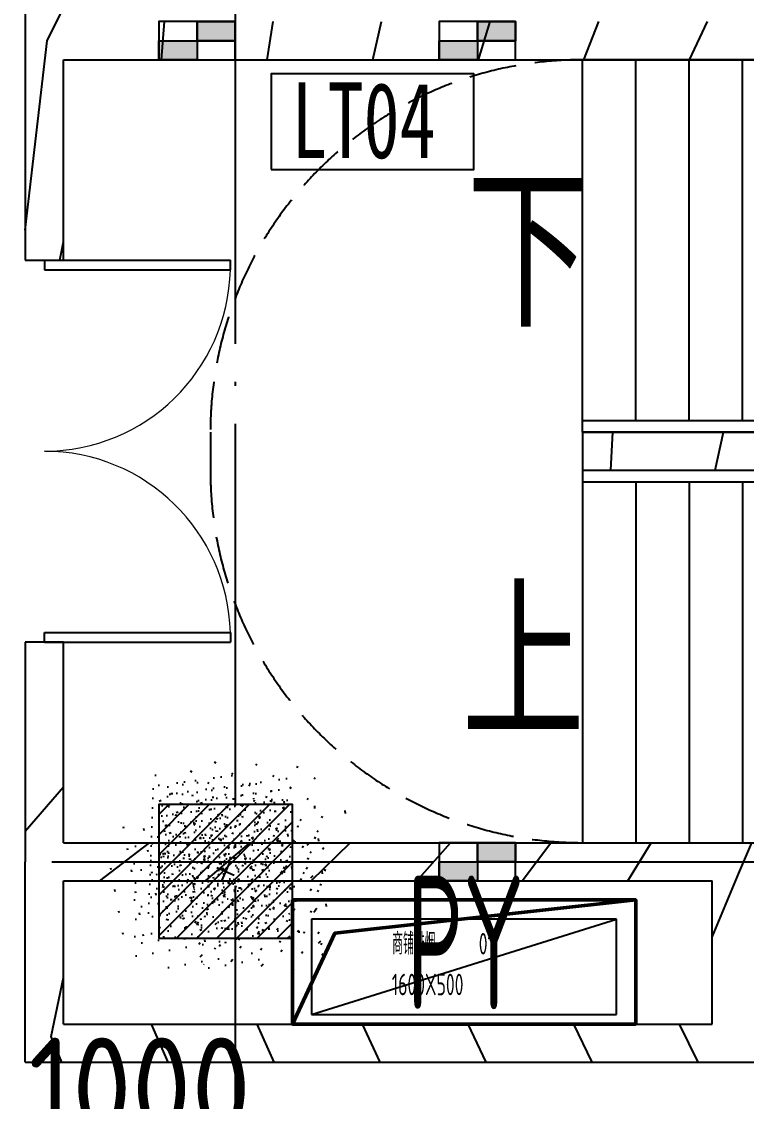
# Model space of a CAD drawing. Header units: inches. Extents: x 0 to 1813292486, y 0 to 3473589894.
# Drawn here: x 600505566 to 600509366, y 3473278363 to 3473284018 of the extents above; entities that cross this region are included whole.
import ezdxf
from ezdxf.xclip import XClip

# ---------------------------------------------------------------- set-up
doc = ezdxf.new("R2010")
doc.units = ezdxf.units.IN
doc.header["$LTSCALE"] = 1000
doc.header["$MEASUREMENT"] = 0
doc.header["$XCLIPFRAME"] = 2
doc.linetypes.add('AX-MALL-GIRD-200$0$DOTE', pattern=[2.4200000000000004, 2, -0.2, 0.02, -0.2])
doc.linetypes.add('AX-MALL-WALL-P02-QT$0$DASH', pattern=[0.35, 0.25, -0.1])
for name, color, linetype in [('A-Anno-Note', 241, 'Continuous'), ('AX-MALL-DIM-P02$0$A-Anno-Dims', 3, 'Continuous'), ('AX-MALL-DIM-P02$0$A-Detl-Thin', 131, 'Continuous'), ('AX-MALL-GIRD-200$0$A-Grid', 222, 'AX-MALL-GIRD-200$0$DOTE'), ('AX-MALL-P02-200$0$A-Anno-Note', 241, 'Continuous'), ('AX-MALL-WALL-P02$0$A-Anno-Note', 241, 'Continuous'), ('AX-MALL-WALL-P02-QT$0$A-Accs', 181, 'Continuous'), ('AX-MALL-WALL-P02-QT$0$A-Anno-Dims', 3, 'Continuous'), ('AX-MALL-WALL-P02-QT$0$A-Anno-Note', 241, 'Continuous'), ('AX-MALL-WALL-P02-QT$0$A-Detl-Patt', 8, 'Continuous'), ('AX-MALL-WALL-P02-QT$0$A-Detl-Thin', 131, 'Continuous'), ('AX-MALL-WALL-P02-QT$0$A-Strs', 151, 'Continuous'), ('AX-MALL-WALL-P02-QT$0$A-Wall', 2, 'Continuous'), ('AX-MALL-WALL-P02-QT$0$A-Wall-Patt', 13, 'Continuous'), ('AX-MALL-WALL-P02-QT$0$A-Wind', 4, 'Continuous'), ('AX-MALL-WORD-P02$0$A-Anno-Note', 241, 'Continuous'), ('AX-MALL-ZTKD-P02$0$A-Anno-Note', 241, 'Continuous'), ('MX-MALL-P02-LG$0$M-VT-DUCT-FLG', 40, 'Continuous'), ('MX-MALL-P02-LG$0$M-VT-DUCT-SED', 150, 'Continuous'), ('MX-MALL-P02-LG$0$M-VT-TEXT', 21, 'Continuous'), ('SX-MALL-LT-TZ-2F(T)$0$SX-S1-TZ-(2F~3F)$0$TZ', 255, 'Continuous'), ('SX-MALL-LT-TZ-2F(T)$0$SX-S1-TZ-（-2F~-1F）$0$S-PATT-SOLD', 251, 'Continuous'), ('SX-MALL-NTKD-L-2F$0$S-HOLE', 5, 'Continuous'), ('SX-MALL-TZ-2F~3F$0$S-DIMS', 81, 'Continuous'), ('SX-MALL-WALL-L-1F~2F$0$S-COLU', 30, 'Continuous'), ('SX-MALL-WALL-L-1F~2F$0$S-PATT-WALL', 83, 'Continuous'), ('SX-MALL-WALL-L-1F~2F$0$单形心', 4, 'Continuous')]:
    doc.layers.add(name, color=color, linetype=linetype)
doc.styles.add('AX-MALL-DIM-P02$0$_TCH_DIM_T3', font='gbenor.shx')
doc.styles.add('AX-MALL-WALL-P02-QT$0$_TCH_DIM', font='gbenor.shx')
doc.styles.add('AX-MALL-WALL-P02-QT$0$STANDARD', font='gbenor.shx', dxfattribs={"bigfont": 'gbcbig.shx'})
doc.styles.add('AX-MALL-WORD-P02$0$宋体', font='', dxfattribs={"width": 0.7, "height": 5})
doc.styles.add('MX-MALL-P02-LG$0$_THVAC_WIN', font='gbenor.shx', dxfattribs={"bigfont": 'gbcbig.shx'})
doc.styles.get('AX-MALL-WORD-P02$0$宋体').set_extended_font_data('SimSun')
doc.dimstyles.new('AX-MALL-DIM-P02$0$_TCH_ARCH&&180', dxfattribs={"dimtxt": 535.5, "dimasz": 270, "dimexe": 450, "dimexo": 450, "dimgap": 137.25, "dimtad": 1, "dimdec": 0, "dimzin": 0, "dimdsep": 46, "dimtxsty": 'AX-MALL-DIM-P02$0$_TCH_DIM_T3', "dimblk": 'AX-MALL-DIM-P02$0$_ArchTick', "dimcen": 0.09, "dimclrt": 7, "dimazin": 2, "dimtfac": 1, "dimtdec": 0, "dimtix": 1, "dimtmove": 2, "dimatfit": 3, "dimfxl": 500, "dimtolj": 1, "dimtzin": 0, "dimarcsym": 0})
pattern_1 = [(45, (0, 359.0227), (-353.55353201463, 353.55353201463), [])]

# ---------------------------------------------------------------- blocks, each defined once
blk = doc.blocks.new('AX-MALL-WORD-P02')
at = {"layer": 'AX-MALL-WORD-P02$0$A-Anno-Note', "color": 3}
blk.add_lwpolyline([(600339569.6305112, 3473164065.528903), (600340564.7866611, 3473163694.804041), (600340739.3330755, 3473164163.348114), (600339744.176926, 3473164534.072976)], close=True, dxfattribs=at)
at = {"layer": 'AX-MALL-WORD-P02$0$A-Anno-Note', "color": 3, "style": 'AX-MALL-WORD-P02$0$宋体', "width": 0.7}
blk.add_text('LT04', height=396.5189873417721, rotation=339.5681615271141, dxfattribs=at).set_placement((600339690.1077881, 3473164083.909199))
blk = doc.blocks.new('AX-MALL-GIRD-200')
at = {"layer": 'AX-MALL-GIRD-200$0$A-Grid'}
for p, q in [((600241980.060326, 3473196551.41375), (600599876.0644244, 3473063224.650467)), ((600346530.7841308, 3473183292.578675), (600307801.2451816, 3473079328.851593))]:
    blk.add_line(p, q, dxfattribs=at)
blk = doc.blocks.new('SX-MALL-WALL-L-1F~2F$0$BANWANG_XINGXIN')
at = {"color": 0}
for points in [[(0.7071067811865476, 0.7071067811865475), (-0.7071067811865477, -0.7071067811865475)], [(-0.7071067811865475, 0.7071067811865476), (0.7071067811865474, -0.7071067811865477)]]:
    blk.add_lwpolyline(points, dxfattribs=at)
blk = doc.blocks.new('SX-MALL-WALL-L-1F~2F')
at = {"layer": 'SX-MALL-WALL-L-1F~2F$0$S-PATT-WALL'}
h = blk.add_hatch(dxfattribs=at)
h.set_pattern_fill('钢筋混凝土', color=256, scale=15, pattern_type=2)
h.set_pattern_definition([(24.56816131876918, (600332848.5159376, 3473133887.589986), (-31.18316060756021, 68.21004687377882), []), (29.56816131876925, (600332848.5159376, 3473133887.589986), (97.53445422577846, -46.37920049590846), [11.25, -123.75]), (334.5681613187692, (600332848.5159376, 3473133887.589986), (19.88439775835759, 112.9961142864107), [9, -99]), (80.01956131876923, (600332856.6438087, 3473133883.725054), (117.4189029535321, 66.61682170576017), [9.5610285, -105.1713168]), (25.75236131876919, (600332858.9887226, 3473133915.702631), (141.3476152674957, -79.15081590010527), [16.87499999999951, -185.6249999999961]), (76.20376131876925, (600332870.7676862, 3473133909.106722), (182.3878362713222, 87.98253900728311), [14.3415432, -157.75695]), (330.7523613187692, (600332858.9887226, 3473133915.702631), (182.387767611897, 87.98268144025062), [13.49999999999976, -148.4999999999961]), (0.5681613187692669, (600332870.4268485, 3473133903.438077), (62.82047321120105, -87.84980446922418), [11.25, -123.75]), (305.5681613187692, (600332870.4268485, 3473133903.438077), (72.17288940056439, 89.18848105901375), [9, -99]), (51.01956131876926, (600332875.6618832, 3473133896.117257), (134.9933625470349, 1.33857134020591), [9.5610285, -105.1713168]), (17.06816131876921, (600332848.5159376, 3473133887.589986), (19.14085714793764, 46.15589493924091), [0.75, -97.8, 0.75, -100.5, 0.75, -99.375]), (347.0681613187692, (600332848.5159376, 3473133887.589986), (57.63084699394109, 41.66442757030211), [0.75, -57.3, 0.75, -95.55, 0.75, -37.875]), (307.0681613187692, (600332817.1703391, 3473133899.267141), (73.85474001336534, -31.12342331039777), [0.75, -37.5, 0.75, -117, 0.75, -155.25]), (297.0681613187692, (600332803.1140169, 3473133904.503534), (87.2164167648191, -16.46683781742514), [0.75, -48.75, 0.75, -77.69999999999999, 0.75, -110.25])])
h.paths.add_polyline_path([(600338268.4880252, 3473160254.294847), (600338512.8530072, 3473160910.25655), (600337856.8913044, 3473161154.621532), (600337612.5263224, 3473160498.65983)])
at = {"layer": 'SX-MALL-WALL-L-1F~2F$0$S-COLU'}
blk.add_lwpolyline([(600338268.4880252, 3473160254.294847), (600338512.8530072, 3473160910.25655), (600337856.8913044, 3473161154.621532), (600337612.5263224, 3473160498.65983)], close=True, dxfattribs=at)
at = {"layer": 'SX-MALL-WALL-L-1F~2F$0$单形心', "xscale": 50, "yscale": 50, "zscale": 50}
blk.add_blockref('SX-MALL-WALL-L-1F~2F$0$BANWANG_XINGXIN', (600338062.6896648, 3473160704.458189), dxfattribs=at)
blk = doc.blocks.new('SX-MALL-WALL-L-2F~3F')
ref = blk.add_blockref('SX-MALL-WALL-L-1F~2F', (0, 0))
XClip(ref).set_block_clipping_path([(600349769.7341375, 3473074679.418533), (600357001.7302529, 3473071985.287766), (600356499.8725733, 3473070638.124951), (600359302.5086629, 3473069594.060767), (600362345.1765132, 3473077761.653201), (600381551.4312518, 3473070606.759726), (600391553.7259278, 3473066880.611454), (600387749.827644, 3473056669.608357), (600391632.1759799, 3473055223.319679), (600395635.5522461, 3473065969.791956), (600406982.2408491, 3473061742.817497), (600403058.8006672, 3473051210.921831), (600412723.2437257, 3473047610.6332), (600445093.3740637, 3473134503.466942), (600393055.2444371, 3473153889.197227), (600387463.4997383, 3473138878.984498), (600380158.3525343, 3473141600.366193), (600382830.751978, 3473148774.027779), (600388210.8522022, 3473146769.782572), (600390696.2253517, 3473153441.399696), (600277474.697425, 3473195619.741203), (600273446.9822528, 3473184807.934726), (600257129.111771, 3473190886.82031), (600241575.9633431, 3473149136.690594), (600258197.8999482, 3473142944.531458), (600255239.7303221, 3473135003.762026), (600263182.3271956, 3473132044.911624), (600260741.6763649, 3473125493.34496), (600269350.4970673, 3473122286.306632), (600271511.1407766, 3473128086.235537), (600286270.1853781, 3473122588.058336), (600284109.5416689, 3473116788.129431), (600282580.7823727, 3473112684.400902), (600291840.7574171, 3473109234.788475), (600290827.7957876, 3473106515.642598), (600293360.405141, 3473105572.171298), (600294731.2544166, 3473109252.0137), (600323175.4764534, 3473098655.706329), (600321336.3302773, 3473093718.790065), (600344750.773286, 3473084996.222976), (600341987.4689643, 3473077578.540671), (600344583.6790427, 3473076611.376234), (600346015.5062013, 3473080454.904757), (600351201.5612961, 3473078522.947055)])
blk = doc.blocks.new('SX-MALL-WALL-2F~3F')
blk.add_blockref('SX-MALL-WALL-L-2F~3F', (0, 0))
blk = doc.blocks.new('MX-MALL-P02-LG')
at = {"layer": 'MX-MALL-P02-LG$0$M-VT-DUCT-FLG'}
blk.add_line((600338222.0108445, 3473159844.754808), (600339895.8982952, 3473159754.75035), dxfattribs=at)
at = {"layer": 'MX-MALL-P02-LG$0$M-VT-DUCT-SED'}
for p, q in [((600338396.5572608, 3473160313.298882), (600338222.0108445, 3473159844.754808)), ((600339895.8982952, 3473159754.75035), (600338396.5572608, 3473160313.298882)), ((600338222.0108445, 3473159844.754808), (600339721.3518789, 3473159286.206276)), ((600339721.3518789, 3473159286.206276), (600339895.8982952, 3473159754.75035))]:
    blk.add_line(p, q, dxfattribs=at)
at = {"layer": 'MX-MALL-P02-LG$0$M-VT-TEXT', "style": 'MX-MALL-P02-LG$0$_THVAC_WIN', "width": 0.7}
for s, p in [('商铺排烟', (600338728.7283621, 3473159991.455776, -9000.000000000002)), ('1600X500', (600338652.0129874, 3473159792.437676, -9000.000000000002)), ('01', (600339153.8579718, 3473159833.082521, -9000.000000000002))]:
    blk.add_text(s, height=112.6582278481012, rotation=339.5681612591187, dxfattribs=at).set_placement(p)
blk = doc.blocks.new('SX-MALL-LT-TZ-2F(T)$0$SX-S1-TZ-（-2F~-1F）$0$55')
at = {"layer": 'SX-MALL-LT-TZ-2F(T)$0$SX-S1-TZ-（-2F~-1F）$0$S-PATT-SOLD'}
h = blk.add_hatch(color=251, dxfattribs=at)
h.dxf.hatch_style = 1
h.paths.add_polyline_path([(-77686.27864599228, -69171.32194757462), (-77486.27864456177, -69171.3219474554), (-77486.27864456177, -69271.32194751501), (-77686.27864551544, -69271.32194757462)])
h = blk.add_hatch(color=251, dxfattribs=at)
h.dxf.hatch_style = 1
h.paths.add_polyline_path([(-77886.27864646912, -69271.32194751501), (-77686.2786450386, -69271.32194751501), (-77686.27864456177, -69371.3219473958), (-77886.27864551544, -69371.3219473958)])
for p, q in [((-77686.2786450386, -69171.32194757462), (-77686.27864456177, -69371.3219474554)), ((-77886.27864551544, -69271.32194751501), (-77486.27864456177, -69271.32194751501))]:
    blk.add_line(p, q)
for points in [[(-77886.27864408493, -69371.32194751501), (-77486.27864408493, -69371.3219474554), (-77486.27864408493, -69171.3219474554), (-77886.27864456177, -69171.32194757462)], [(-77686.27864599228, -69171.32194757462), (-77486.27864456177, -69171.3219474554), (-77486.27864456177, -69271.32194751501), (-77686.27864551544, -69271.32194757462)], [(-77886.27864646912, -69271.32194751501), (-77686.2786450386, -69271.32194751501), (-77686.27864456177, -69371.3219473958), (-77886.27864551544, -69371.3219473958)]]:
    blk.add_lwpolyline(points, close=True)
blk = doc.blocks.new('SX-MALL-LT-TZ-2F(T)')
at = {"layer": 'SX-MALL-LT-TZ-2F(T)$0$SX-S1-TZ-(2F~3F)$0$TZ', "rotation": 339.5681613221936}
for p in [(600436421.6930779, 3473202626.767294), (600437799.2123305, 3473202113.600087), (600436298.113114, 3473198084.120948)]:
    blk.add_blockref('SX-MALL-LT-TZ-2F(T)$0$SX-S1-TZ-（-2F~-1F）$0$55', p, dxfattribs=at)
blk = doc.blocks.new('SX-MALL-TZ-2F~3F')
at = {"layer": 'SX-MALL-TZ-2F~3F$0$S-DIMS', "rotation": 1.387142046460944e-06}
blk.add_blockref('SX-MALL-LT-TZ-2F(T)', (84.08594870567322, -14.53440642356873), dxfattribs=at)
blk = doc.blocks.new('SX-MALL-NTKD-L-2F')
at = {"layer": 'SX-MALL-NTKD-L-2F$0$S-HOLE', "lineweight": 50}
blk.add_lwpolyline([(600338338.3065907, 3473160441.712474), (600340025.065279, 3473159813.345368), (600339798.1549169, 3473159204.238015), (600338111.3962286, 3473159832.605121)], close=True, dxfattribs=at)
blk.add_lwpolyline([(600340025.065279, 3473159813.345368), (600338486.5423965, 3473160201.546866), (600338111.3962569, 3473159832.605197)], dxfattribs=at)
blk = doc.blocks.new('SX-MALL-NTKD-2F')
blk.add_blockref('SX-MALL-NTKD-L-2F', (0, 0))
blk = doc.blocks.new('AX-MALL-WALL-P02-QT$0$$DorLib2D$00000002')
for p, q in [((-0.5, -5.684341886080802e-17), (-0.5000000000000007, 0.4875)), ((-0.4750000000000007, 0.4875), (-0.5000000000000007, 0.4875)), ((-0.475, -2.842170943040401e-17), (-0.4750000000000007, 0.4875)), ((0.475, -2.842170943040401e-17), (0.4750000000000007, 0.4875)), ((0.4750000000000007, 0.4875), (0.5000000000000007, 0.4875)), ((0.5, -5.684341886080802e-17), (0.5000000000000007, 0.4875)), ((-0.5, -5.684341886080802e-17), (-0.475, -2.842170943040401e-17)), ((0.5, -5.684341886080802e-17), (0.475, -2.842170943040401e-17))]:
    blk.add_line(p, q)
at = {"lineweight": 13}
for centre, start, end in [((-0.4875, -4.263256414560601e-17), 0, 88.53071641864632), ((0.4875, -4.263256414560601e-17), 91.4692835813537, 180)]:
    blk.add_arc(centre, 0.4875, start, end, dxfattribs=at)
blk = doc.blocks.new('AX-MALL-WALL-P02-QT')
at = {"layer": 'AX-MALL-WALL-P02-QT$0$A-Wall-Patt'}
h = blk.add_hatch(dxfattribs=at)
h.set_pattern_fill('普通砖', color=256, scale=200, style=0)
h.set_pattern_definition(pattern_1)
h.paths.add_polyline_path([(600338819.6278489, 3473165171.229348), (600339186.1753213, 3473166155.1719), (600338998.7576919, 3473166224.990467), (600338597.3009362, 3473165147.3391), (600338722.2460226, 3473165100.793389)])
h = blk.add_hatch(dxfattribs=at)
h.set_pattern_fill('普通砖', color=256, scale=200, style=0)
h.set_pattern_definition(pattern_1)
h.paths.add_polyline_path([(600338597.3009363, 3473165147.3391), (600338195.8441793, 3473164069.687729), (600338383.2618085, 3473163999.869163), (600338749.8092824, 3473164983.811719), (600338722.2460226, 3473165100.793389)])
h = blk.add_hatch(dxfattribs=at)
h.set_pattern_fill('普通砖', color=256, scale=200, style=0)
h.set_pattern_definition(pattern_1)
h.paths.add_polyline_path([(600338722.2460226, 3473165100.793389), (600338749.8092824, 3473164983.811719), (600348308.1083795, 3473161423.064835), (600348405.4902056, 3473161493.500793), (600348377.9269457, 3473161610.482464), (600338819.6278489, 3473165171.229348)])
h = blk.add_hatch(dxfattribs=at)
h.set_pattern_fill('普通砖', color=256, scale=200, style=0)
h.set_pattern_definition(pattern_1)
h.paths.add_polyline_path([(600340548.1394382, 3473162019.539713), (600345008.6790171, 3473160357.857834), (600345078.4975834, 3473160545.275464), (600340617.9580045, 3473162206.957342)])
h = blk.add_hatch(dxfattribs=at)
h.set_pattern_fill('普通砖', color=256, scale=200, style=0)
h.set_pattern_definition(pattern_1)
h.paths.add_polyline_path([(600337318.5286721, 3473161141.750316), (600337685.0761452, 3473162125.69287), (600337497.6585159, 3473162195.511436), (600337096.2017599, 3473161117.860068), (600337221.1468459, 3473161071.314357)])
h = blk.add_hatch(dxfattribs=at)
h.set_pattern_fill('普通砖', color=256, scale=200, style=0)
h.set_pattern_definition(pattern_1)
h.paths.add_polyline_path([(600337221.1468459, 3473161071.314357), (600337248.7101059, 3473160954.332687), (600340434.8098174, 3473159767.417055), (600340551.7914876, 3473159794.980315), (600340598.3371984, 3473159919.925401), (600337318.5286721, 3473161141.750316)])
h = blk.add_hatch(dxfattribs=at)
h.set_pattern_fill('普通砖', color=256, scale=200, style=0)
h.set_pattern_definition(pattern_1)
h.paths.add_polyline_path([(600336729.6542926, 3473160133.91753), (600336986.8904884, 3473160251.516593), (600337248.7101059, 3473160954.332687), (600337221.1468459, 3473161071.314357), (600337096.2017598, 3473161117.860068)])
h = blk.add_hatch(dxfattribs=at)
h.set_pattern_fill('普通砖', color=256, scale=200, style=0)
h.set_pattern_definition(pattern_1)
h.paths.add_polyline_path([(600336986.8904884, 3473160251.516593), (600336729.6542926, 3473160133.91753), (600340196.8804481, 3473158842.274048), (600340243.4261589, 3473158967.219134), (600340172.9901997, 3473159064.60096)])
h = blk.add_hatch(dxfattribs=at)
h.set_pattern_fill('普通砖', color=256, scale=200, style=0)
h.set_pattern_definition(pattern_1)
h.paths.add_polyline_path([(600340551.7914876, 3473159794.980314), (600340622.2274469, 3473159697.598488), (600341981.0052598, 3473159191.413882), (600342097.9869299, 3473159218.977142), (600342144.5326408, 3473159343.922228), (600340598.3371984, 3473159919.925401)])
h = blk.add_hatch(dxfattribs=at)
h.set_pattern_fill('普通砖', color=256, scale=200, style=0)
h.set_pattern_definition(pattern_1)
h.paths.add_polyline_path([(600340243.426159, 3473158967.219134), (600340360.4078292, 3473158994.782394), (600340622.2274469, 3473159697.598488), (600340551.7914876, 3473159794.980315), (600340434.8098174, 3473159767.417055), (600340172.9901997, 3473159064.60096)])
h = blk.add_hatch(dxfattribs=at)
h.set_pattern_fill('普通砖', color=256, scale=200, style=0)
h.set_pattern_definition(pattern_1)
h.paths.add_polyline_path([(600340243.426159, 3473158967.219134), (600340196.8804481, 3473158842.274048), (600341743.0758904, 3473158266.270875), (600341789.6216015, 3473158391.215961), (600341719.1856421, 3473158488.597788), (600340360.4078292, 3473158994.782394)])
at = {"layer": 'AX-MALL-WALL-P02-QT$0$A-Anno-Dims'}
for points in [[(600340827.131175, 3473163169.491283, 0, 0, 0), (600343057.4009644, 3473162338.650342, 0, 160, 0), (600342495.1480764, 3473162548.106042, 0, 0, 0)], [(600340076.5815865, 3473161154.751768, 0, 0, 0), (600342306.8513756, 3473160323.910827, 0, 160, 0), (600341744.5984876, 3473160533.366527, 0, 0, 0)]]:
    blk.add_lwpolyline(points, format="xyseb", dxfattribs=at)
at = {"layer": 'AX-MALL-WALL-P02-QT$0$A-Strs'}
for p, q in [((600340638.9035743, 3473162263.182631), (600341298.6890268, 3473164034.279229)), ((600342947.3536152, 3473163420.103293), (600341298.6890268, 3473164034.279229)), ((600340901.2882556, 3473162165.436639), (600341561.0737079, 3473163936.533236)), ((600341163.6729366, 3473162067.690646), (600341823.458389, 3473163838.787243)), ((600341426.0576177, 3473161969.944653), (600342085.84307, 3473163741.04125)), ((600340617.9580046, 3473162206.957343), (600340638.9035743, 3473162263.182631)), ((600340617.9580046, 3473162206.957343), (600340638.9035746, 3473162263.182631)), ((600343310.1112602, 3473161268.079387), (600340638.9035746, 3473162263.182631)), ((600343321.6273758, 3473161199.761168), (600340617.9580046, 3473162206.957343)), ((600343321.6273758, 3473161199.761168), (600340617.9580046, 3473162206.957343)), ((600340548.1394382, 3473162019.539714), (600340527.1938684, 3473161963.314425)), ((600340548.1394382, 3473162019.539714), (600340527.1938682, 3473161963.314425)), ((600340548.1394382, 3473162019.539714), (600342196.8040265, 3473161405.363778)), ((600340548.1394382, 3473162019.539714), (600342196.8040265, 3473161405.363778)), ((600340527.1938684, 3473161963.314425), (600339867.4084159, 3473160192.217828)), ((600340527.1938682, 3473161963.314425), (600342208.320142, 3473161337.045558)), ((600340789.5785495, 3473161865.568432), (600340129.793097, 3473160094.471835)), ((600341051.9632305, 3473161767.82244), (600340392.1777781, 3473159996.725842)), ((600341314.3479116, 3473161670.076447), (600340654.5624591, 3473159898.979849)), ((600339867.4084159, 3473160192.217828), (600342571.0777872, 3473159185.021652))]:
    blk.add_line(p, q, dxfattribs=at)
at = {"layer": 'AX-MALL-WALL-P02-QT$0$A-Strs', "linetype": 'AX-MALL-WALL-P02-QT$0$DASH'}
blk.add_lwpolyline([(600341298.689016, 3473164034.279206, 0.4142135621634755), (600338790.6361235, 3473162887.688346), (600338720.8175578, 3473162700.270717, 0.4142135621629859), (600339867.4084146, 3473160192.217824, 0.4142135621629859)], format="xyb", dxfattribs=at)
at = {"layer": 'AX-MALL-WALL-P02-QT$0$A-Wall'}
for p, q in [((600338998.7576919, 3473166224.990467), (600338597.3009362, 3473165147.3391)), ((600338597.3009363, 3473165147.3391), (600338195.8441793, 3473164069.687729)), ((600338383.2618085, 3473163999.869163), (600338749.8092824, 3473164983.811719)), ((600338749.8092824, 3473164983.811719), (600348308.1083795, 3473161423.064835)), ((600338195.8441793, 3473164069.687729), (600338383.2618085, 3473163999.869163)), ((600340617.9580045, 3473162206.957342), (600340548.1394382, 3473162019.539713)), ((600340617.9580045, 3473162206.957342), (600345078.4975834, 3473160545.275464)), ((600337497.6585159, 3473162195.511436), (600337096.2017599, 3473161117.860068)), ((600337685.0761452, 3473162125.69287), (600337497.6585159, 3473162195.511436)), ((600337318.5286721, 3473161141.750316), (600337685.0761452, 3473162125.69287)), ((600340548.1394382, 3473162019.539713), (600345008.6790171, 3473160357.857834)), ((600337318.5286721, 3473161141.750316), (600340598.3371984, 3473159919.925401)), ((600336729.6542926, 3473160133.91753), (600337096.2017598, 3473161117.860068)), ((600336986.8904884, 3473160251.516593), (600337248.7101059, 3473160954.332687)), ((600337248.7101059, 3473160954.332687), (600340434.8098174, 3473159767.417055)), ((600336986.8904884, 3473160251.516593), (600340172.9901997, 3473159064.60096)), ((600336729.6542926, 3473160133.91753), (600340196.8804481, 3473158842.274048)), ((600340598.3371984, 3473159919.925401), (600342144.5326408, 3473159343.922228)), ((600340172.9901997, 3473159064.60096), (600340434.8098174, 3473159767.417055)), ((600340196.8804481, 3473158842.274048), (600341743.0758904, 3473158266.270875))]:
    blk.add_line(p, q, dxfattribs=at)
at = {"layer": 'AX-MALL-WALL-P02-QT$0$A-Anno-Dims'}
blk.add_blockref('SX-MALL-NTKD-2F', (0, 0), dxfattribs=at)
at = {"layer": 'AX-MALL-WALL-P02-QT$0$A-Detl-Patt'}
blk.add_blockref('SX-MALL-TZ-2F~3F', (0, 0), dxfattribs=at)
at = {"layer": 'AX-MALL-WALL-P02-QT$0$A-Detl-Thin'}
for name in ['MX-MALL-P02-LG', 'SX-MALL-WALL-2F~3F']:
    blk.add_blockref(name, (0, 0), dxfattribs=at)
at = {"layer": 'AX-MALL-WALL-P02-QT$0$A-Wind'}
blk.add_blockref('AX-MALL-GIRD-200', (0, 0), dxfattribs=at)
at = {"layer": 'AX-MALL-WALL-P02-QT$0$A-Wind', "xscale": -2000, "yscale": -2000, "zscale": 200, "rotation": 69.56816130911041}
blk.add_blockref('AX-MALL-WALL-P02-QT$0$$DorLib2D$00000002', (600337940.4601623, 3473163097.6903), dxfattribs=at)
at = {"layer": 'AX-MALL-WALL-P02-QT$0$A-Accs', "style": 'AX-MALL-WALL-P02-QT$0$STANDARD', "width": 0.6}
blk.add_text('PY', height=699.9999999999998, rotation=339.5681613092246, dxfattribs=at).set_placement((600338700.2286758, 3473159696.220176, 2999.999999999996))
at = {"layer": 'AX-MALL-WALL-P02-QT$0$A-Anno-Note', "style": 'AX-MALL-WALL-P02-QT$0$_TCH_DIM', "width": 0.7}
for s, p in [('下', (600340268.2177565, 3473163004.205517)), ('上', (600339493.244062, 3473160998.564698))]:
    blk.add_text(s, height=675.177304964539, rotation=339.5681613092755, dxfattribs=at).set_placement(p)
blk = doc.blocks.new('AX-MALL-WALL-P02')
at = {"layer": 'AX-MALL-WALL-P02$0$A-Anno-Note'}
blk.add_blockref('AX-MALL-WORD-P02', (0, 0), dxfattribs=at)
blk.add_blockref('AX-MALL-WALL-P02-QT', (0, 0), dxfattribs=at)
blk = doc.blocks.new('AX-MALL-ZTKD-P02')
at = {"layer": 'AX-MALL-ZTKD-P02$0$A-Anno-Note'}
blk.add_blockref('AX-MALL-GIRD-200', (0, 0), dxfattribs=at)
blk = doc.blocks.new('AX-MALL-DIM-P02$0$_ArchTick')
at = {"color": 0, "linetype": 'ByBlock', "const_width": 0.4}
blk.add_lwpolyline([(-0.5, -0.5), (0.5, 0.5)], dxfattribs=at)
blk = doc.blocks.new('*D1175')
at = {"layer": 'AX-MALL-DIM-P02$0$A-Anno-Dims', "color": 0, "lineweight": -2, "transparency": 16777216}
for p, q in [((600336436.5827236, 3473160349.808835), (600335137.0997758, 3473160833.904363)), ((600334790.7852048, 3473158615.218645), (600335558.789442, 3473160676.812589)), ((600335668.5784866, 3473158288.21489), (600334369.0955386, 3473158772.310419))]:
    blk.add_line(p, q, dxfattribs=at)
at = {"layer": 'AX-MALL-DIM-P02$0$A-Anno-Dims', "color": 0, "lineweight": -2, "transparency": 16777216, "xscale": 270, "yscale": 270, "zscale": 270}
for p, rotation in [((600335558.789442, 3473160676.812589), 69.56816132074135), ((600334790.7852048, 3473158615.218645), 249.5681613207414)]:
    blk.add_blockref('AX-MALL-DIM-P02$0$_ArchTick', p, dxfattribs=dict(at, rotation=rotation))
at = {"layer": 'AX-MALL-DIM-P02$0$A-Anno-Dims', "color": 7, "transparency": 16777216, "insert": (600334795.2666235, 3473159787.398214), "char_height": 535.5, "attachment_point": 5, "rotation": 69.56816132074137, "style": 'AX-MALL-DIM-P02$0$_TCH_DIM_T3'}
blk.add_mtext('\\A1;2200', dxfattribs=at)
blk = doc.blocks.new('*D1177')
at = {"layer": 'AX-MALL-DIM-P02$0$A-Anno-Dims', "color": 0, "lineweight": -2, "transparency": 16777216}
for p, q in [((600336291.8843821, 3473162644.697681), (600336386.1394466, 3473162897.711481)), ((600337169.677664, 3473162317.693927), (600335870.194716, 3473162801.789456)), ((600335890.427626, 3473161567.046313), (600336291.8843821, 3473162644.697681)), ((600336768.2209079, 3473161240.042559), (600335468.7379599, 3473161724.138087)), ((600335890.427626, 3473161567.046313), (600335796.1725615, 3473161314.032513))]:
    blk.add_line(p, q, dxfattribs=at)
at = {"layer": 'AX-MALL-DIM-P02$0$A-Anno-Dims', "color": 0, "lineweight": -2, "transparency": 16777216, "xscale": 270, "yscale": 270, "zscale": 270}
for p, rotation in [((600336291.8843821, 3473162644.697681), 249.568161321181), ((600335890.427626, 3473161567.046313), 69.56816132118102)]:
    blk.add_blockref('AX-MALL-DIM-P02$0$_ArchTick', p, dxfattribs=dict(at, rotation=rotation))
at = {"layer": 'AX-MALL-DIM-P02$0$A-Anno-Dims', "color": 7, "transparency": 16777216, "insert": (600335711.635305, 3473162247.254594), "char_height": 535.5, "attachment_point": 5, "rotation": 69.568161321181, "style": 'AX-MALL-DIM-P02$0$_TCH_DIM_T3'}
blk.add_mtext('\\A1;1150', dxfattribs=at)
blk = doc.blocks.new('*D1178')
at = {"layer": 'AX-MALL-DIM-P02$0$A-Anno-Dims', "color": 0, "lineweight": -2, "transparency": 16777216}
for p, q in [((600337867.8633268, 3473164191.870221), (600336568.380379, 3473164675.965749)), ((600336291.884382, 3473162644.697681), (600336990.070045, 3473164518.873975)), ((600337169.6776638, 3473162317.693927), (600335870.194716, 3473162801.789455))]:
    blk.add_line(p, q, dxfattribs=at)
at = {"layer": 'AX-MALL-DIM-P02$0$A-Anno-Dims', "color": 0, "lineweight": -2, "transparency": 16777216, "xscale": 270, "yscale": 270, "zscale": 270}
for p, rotation in [((600336990.070045, 3473164518.873975), 69.56816132089446), ((600336291.884382, 3473162644.697681), 249.5681613208945)]:
    blk.add_blockref('AX-MALL-DIM-P02$0$_ArchTick', p, dxfattribs=dict(at, rotation=rotation))
at = {"layer": 'AX-MALL-DIM-P02$0$A-Anno-Dims', "color": 7, "transparency": 16777216, "insert": (600336261.4565139, 3473163723.168425), "char_height": 535.5, "attachment_point": 5, "rotation": 69.56816132089446, "style": 'AX-MALL-DIM-P02$0$_TCH_DIM_T3'}
blk.add_mtext('\\A1;2000', dxfattribs=at)
blk = doc.blocks.new('*D1179')
at = {"layer": 'AX-MALL-DIM-P02$0$A-Anno-Dims', "color": 0, "lineweight": -2, "transparency": 16777216}
for p, q in [((600338269.3200841, 3473165269.521592), (600336969.8371363, 3473165753.617121)), ((600336990.070045, 3473164518.873975), (600337391.5268023, 3473165596.525347)), ((600337867.8633268, 3473164191.870221), (600336568.380379, 3473164675.965749))]:
    blk.add_line(p, q, dxfattribs=at)
at = {"layer": 'AX-MALL-DIM-P02$0$A-Anno-Dims', "color": 0, "lineweight": -2, "transparency": 16777216, "xscale": 270, "yscale": 270, "zscale": 270}
for p, rotation in [((600337391.5268023, 3473165596.525347), 69.56816131801314), ((600336990.070045, 3473164518.873975), 249.5681613180132)]:
    blk.add_blockref('AX-MALL-DIM-P02$0$_ArchTick', p, dxfattribs=dict(at, rotation=rotation))
at = {"layer": 'AX-MALL-DIM-P02$0$A-Anno-Dims', "color": 7, "transparency": 16777216, "insert": (600337565.9554629, 3473164904.603462), "char_height": 535.5, "attachment_point": 5, "rotation": 69.56816131801314, "style": 'AX-MALL-DIM-P02$0$_TCH_DIM_T3'}
blk.add_mtext('\\A1;1150', dxfattribs=at)
blk = doc.blocks.new('*D1180')
at = {"layer": 'AX-MALL-DIM-P02$0$A-Anno-Dims', "color": 0, "lineweight": -2, "transparency": 16777216}
for p, q in [((600337792.9835573, 3473166674.176712), (600337887.2386218, 3473166927.190511)), ((600338670.776839, 3473166347.172957), (600337371.2938912, 3473166831.268486)), ((600337391.5268024, 3473165596.525346), (600337792.9835573, 3473166674.176712)), ((600338269.320084, 3473165269.521592), (600336969.8371363, 3473165753.61712)), ((600337391.5268024, 3473165596.525346), (600337297.2717379, 3473165343.511547))]:
    blk.add_line(p, q, dxfattribs=at)
at = {"layer": 'AX-MALL-DIM-P02$0$A-Anno-Dims', "color": 0, "lineweight": -2, "transparency": 16777216, "xscale": 270, "yscale": 270, "zscale": 270}
for p, rotation in [((600337792.9835573, 3473166674.176712), 249.568161321511), ((600337391.5268024, 3473165596.525346), 69.56816132151098)]:
    blk.add_blockref('AX-MALL-DIM-P02$0$_ArchTick', p, dxfattribs=dict(at, rotation=rotation))
at = {"layer": 'AX-MALL-DIM-P02$0$A-Anno-Dims', "color": 7, "transparency": 16777216, "insert": (600337212.7344805, 3473166276.733626), "char_height": 535.5, "attachment_point": 5, "rotation": 69.56816132151101, "style": 'AX-MALL-DIM-P02$0$_TCH_DIM_T3'}
blk.add_mtext('\\A1;1150', dxfattribs=at)
blk = doc.blocks.new('*D1523')
at = {"layer": 'AX-MALL-DIM-P02$0$A-Anno-Dims', "color": 0, "lineweight": -2, "transparency": 16777216}
for p, q in [((600336701.1806157, 3473159771.027395), (600336324.032433, 3473158758.628803)), ((600337638.2687618, 3473159421.934564), (600337261.1205791, 3473158409.535971)), ((600336481.1242073, 3473159180.318469), (600337418.2123533, 3473158831.225637))]:
    blk.add_line(p, q, dxfattribs=at)
at = {"layer": 'AX-MALL-DIM-P02$0$A-Anno-Dims', "color": 0, "lineweight": -2, "transparency": 16777216, "xscale": 270, "yscale": 270, "zscale": 270}
for p, rotation in [((600336481.1242073, 3473159180.318469), 159.5681612993718), ((600337418.2123533, 3473158831.225637), 339.5681612993718)]:
    blk.add_blockref('AX-MALL-DIM-P02$0$_ArchTick', p, dxfattribs=dict(at, rotation=rotation))
at = {"layer": 'AX-MALL-DIM-P02$0$A-Anno-Dims', "color": 7, "transparency": 16777216, "insert": (600337243.4298984, 3473159794.331729), "char_height": 535.5, "attachment_point": 5, "rotation": 339.56816129937187, "style": 'AX-MALL-DIM-P02$0$_TCH_DIM_T3'}
blk.add_mtext('\\A1;1000', dxfattribs=at)
blk = doc.blocks.new('*D1524')
at = {"layer": 'AX-MALL-DIM-P02$0$A-Anno-Dims', "color": 0, "lineweight": -2, "transparency": 16777216}
for p, q in [((600337638.2687618, 3473159421.934564), (600337261.1205789, 3473158409.535971)), ((600337418.2123531, 3473158831.225637), (600339854.6415484, 3473157923.58427)), ((600340074.697957, 3473158514.293196), (600339697.5497742, 3473157501.894603))]:
    blk.add_line(p, q, dxfattribs=at)
at = {"layer": 'AX-MALL-DIM-P02$0$A-Anno-Dims', "color": 0, "lineweight": -2, "transparency": 16777216, "xscale": 270, "yscale": 270, "zscale": 270}
for p, rotation in [((600337418.2123531, 3473158831.225637), 159.5681612982266), ((600339854.6415484, 3473157923.58427), 339.5681612982266)]:
    blk.add_blockref('AX-MALL-DIM-P02$0$_ArchTick', p, dxfattribs=dict(at, rotation=rotation))
at = {"layer": 'AX-MALL-DIM-P02$0$A-Anno-Dims', "color": 7, "transparency": 16777216, "insert": (600338777.8095475, 3473158756.925653), "char_height": 535.5, "attachment_point": 5, "rotation": 339.5681612982265, "style": 'AX-MALL-DIM-P02$0$_TCH_DIM_T3'}
blk.add_mtext('\\A1;2600', dxfattribs=at)
blk = doc.blocks.new('*D1525')
at = {"layer": 'AX-MALL-DIM-P02$0$A-Anno-Dims', "color": 0, "lineweight": -2, "transparency": 16777216}
for p, q in [((600340074.6979568, 3473158514.293196), (600339697.5497739, 3473157501.894604)), ((600339854.6415484, 3473157923.58427), (600341400.8369905, 3473157347.581098)), ((600341620.8933989, 3473157938.290024), (600341243.745216, 3473156925.891431))]:
    blk.add_line(p, q, dxfattribs=at)
at = {"layer": 'AX-MALL-DIM-P02$0$A-Anno-Dims', "color": 0, "lineweight": -2, "transparency": 16777216, "xscale": 270, "yscale": 270, "zscale": 270}
for p, rotation in [((600339854.6415484, 3473157923.58427), 159.5681613026685), ((600341400.8369905, 3473157347.581098), 339.5681613026686)]:
    blk.add_blockref('AX-MALL-DIM-P02$0$_ArchTick', p, dxfattribs=dict(at, rotation=rotation))
at = {"layer": 'AX-MALL-DIM-P02$0$A-Anno-Dims', "color": 7, "transparency": 16777216, "insert": (600340769.1218661, 3473158015.103384), "char_height": 535.5, "attachment_point": 5, "rotation": 339.56816130266856, "style": 'AX-MALL-DIM-P02$0$_TCH_DIM_T3'}
blk.add_mtext('\\A1;1650', dxfattribs=at)
blk = doc.blocks.new('AX-MALL-DIM-P02')
at = {"layer": 'AX-MALL-DIM-P02$0$A-Detl-Thin'}
blk.add_blockref('AX-MALL-ZTKD-P02', (-2.384185791015625e-06, 9.5367431640625e-07), dxfattribs=at)
at = {"layer": 'AX-MALL-DIM-P02$0$A-Anno-Dims'}
for p1, p2, distance, picture, middle in [((600338691.0097502, 3473165112.429818), (600339092.4665053, 3473166190.081184), 1386.724346203215, '*D1180', (600337212.7344805, 3473166276.733626)), ((600337591.36733, 3473162160.602153), (600338289.5529928, 3473164034.778446), 1386.7243462579663, '*D1178', (600336261.4565139, 3473163723.168425)), ((600337189.9105738, 3473161082.950784), (600337591.36733, 3473162160.602153), 1386.7243460915054, '*D1177', (600335711.635305, 3473162247.254594)), ((600336090.2681527, 3473158131.123116), (600336858.27239, 3473160192.717061), 1386.7243463149246, '*D1175', (600334795.2666235, 3473159787.398214)), ((600337795.3605362, 3473159843.62423), (600340231.7897313, 3473158935.982862), -1080.366447514592, '*D1524', (600338777.8095475, 3473158756.925653)), ((600340231.7897311, 3473158935.982862), (600341777.9851731, 3473158359.97969), -1080.3664474313618, '*D1525', (600340769.1218661, 3473158015.103384))]:
    dim = blk.add_aligned_dim(p1=p1, p2=p2, distance=distance, dimstyle='AX-MALL-DIM-P02$0$_TCH_ARCH&&180', dxfattribs=at)
    dim.commit()
    dim.dimension.update_dxf_attribs({"geometry": picture, "text_midpoint": middle})
for base, p1, p2, angle, picture, middle in [((600337391.5268023, 3473165596.525347), (600338289.5529928, 3473164034.778446), (600338691.0097502, 3473165112.429818), 69.56816131801314, '*D1179', (600337565.9554629, 3473164904.603462)), ((600337418.2123533, 3473158831.225637), (600336858.27239, 3473160192.717062), (600337795.3605361, 3473159843.62423), 339.56816127376993, '*D1523', (600337243.4298984, 3473159794.331729))]:
    dim = blk.add_linear_dim(base=base, p1=p1, p2=p2, angle=angle, dimstyle='AX-MALL-DIM-P02$0$_TCH_ARCH&&180', dxfattribs=at)
    dim.commit()
    dim.dimension.update_dxf_attribs({"geometry": picture, "text_midpoint": middle, "dimtype": 129})
blk = doc.blocks.new('AX-MALL-P02-200')
at = {"layer": 'AX-MALL-P02-200$0$A-Anno-Note'}
blk.add_blockref('AX-MALL-WALL-P02', (0, 0), dxfattribs=at)
blk.add_blockref('AX-MALL-DIM-P02', (0, 0), dxfattribs=at)

msp = doc.modelspace()

# ---------------------------------------------------------------- block references
at = {"layer": 'A-Anno-Note', "rotation": 20.43183869077545}
msp.add_blockref('AX-MALL-P02-200', (1250392458.527329, 9048125.682563305), dxfattribs=at)

doc.saveas('drawing.dxf')
